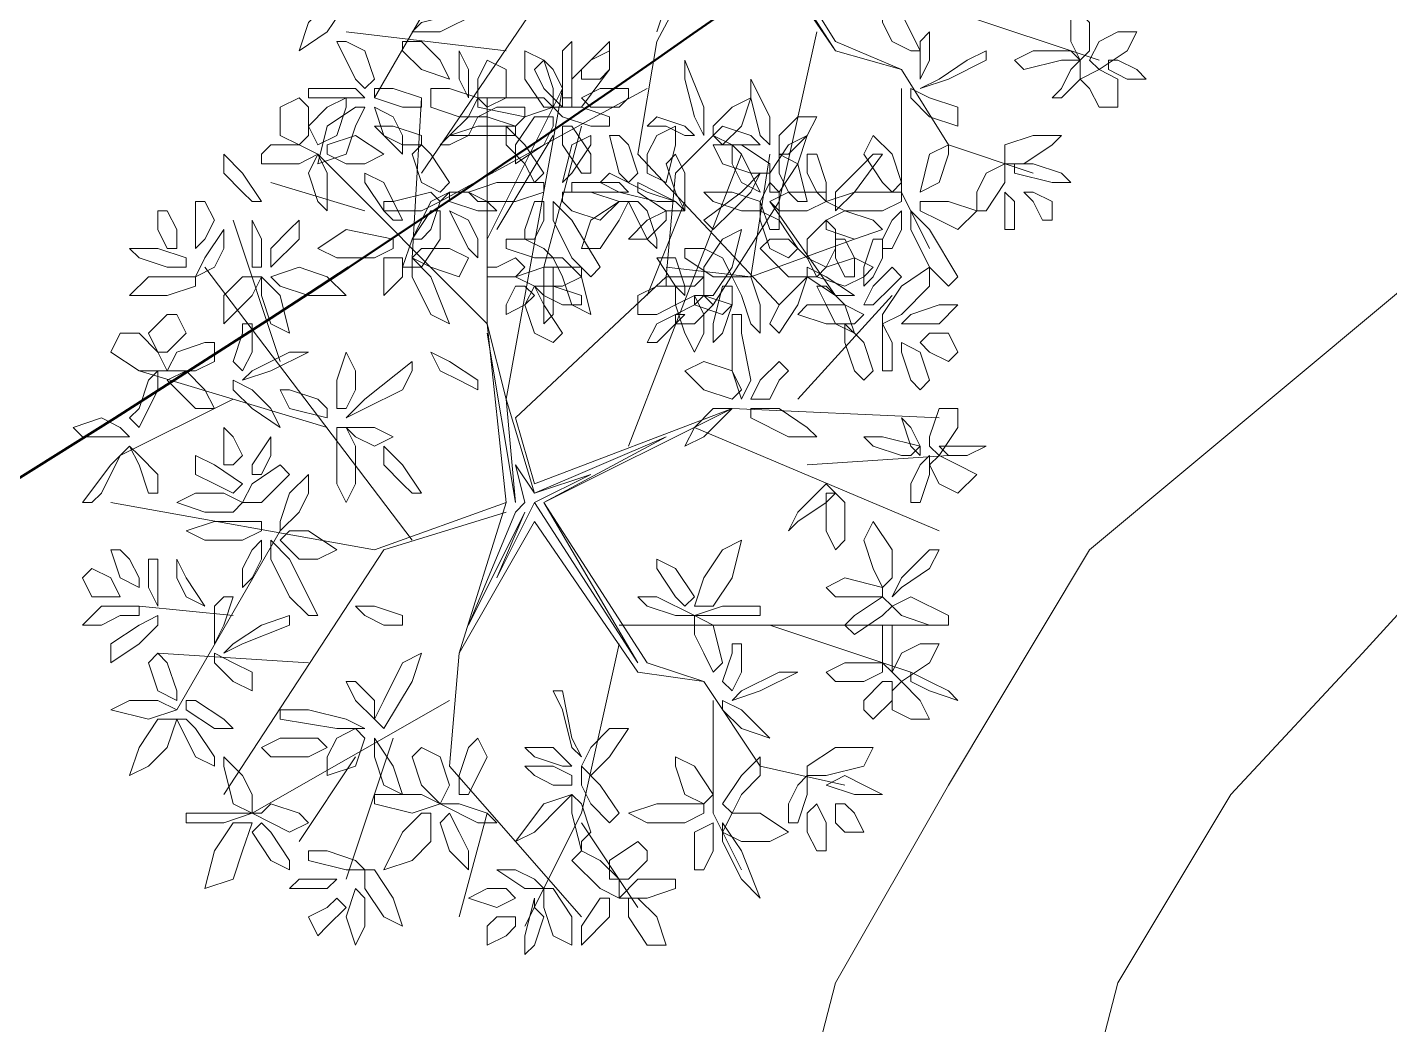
# Model space of a CAD drawing. Header units: millimetres. Extents: x 2364 to 2508, y 1551 to 1771.
# Drawn here: x 2464.012 to 2468.1, y 1624.783 to 1627.775 of the extents above; entities that cross this region are included whole.
import ezdxf

# ---------------------------------------------------------------- set-up
doc = ezdxf.new("R2010")
doc.units = ezdxf.units.MM
doc.layers.add('PDF_0', color=7, linetype='Continuous')
doc.layers.add('PDF_CVL_CUADCON_TIT', color=7, linetype='Continuous')

msp = doc.modelspace()

# ---------------------------------------------------------------- linework, layer by layer
at = {"layer": 'PDF_0', "lineweight": 9}
for points in [[(2466.6345, 1629.2859), (2466.5216, 1629.173), (2466.5216, 1628.8623), (2466.0415, 1628.467), (2466.098, 1628.2411), (2466.7192, 1628.4952), (2466.1544, 1628.1846), (2466.4368, 1627.7327), (2466.6345, 1627.648)], [(2465.9003, 1627.761), (2466.0415, 1628.1846), (2465.9568, 1628.7211), (2465.4485, 1629.2294)], [(2466.1262, 1628.1846), (2466.4368, 1627.7045), (2466.1262, 1628.1846)], [(2467.0299, 1627.3374), (2466.7757, 1627.4221), (2466.6345, 1627.648), (2466.4368, 1627.7045), (2466.1262, 1628.1563), (2465.9003, 1627.7327), (2465.8438, 1627.3939), (2466.2674, 1626.942)], [(2465.3637, 1628.0999), (2465.0531, 1627.5633)], [(2465.6744, 1628.0434), (2465.1943, 1627.3374)], [(2466.804, 1627.8175), (2467.2276, 1627.6763)], [(2465.4485, 1627.7045), (2464.9684, 1627.761)], [(2466.3804, 1627.761), (2466.2674, 1627.2527), (2466.0697, 1626.942)], [(2465.1661, 1627.0832), (2465.1943, 1627.5633)], [(2465.872, 1627.5915), (2465.2508, 1627.2527)], [(2465.392, 1627.1397), (2465.6179, 1627.5915), (2465.4485, 1626.6596), (2465.392, 1626.8856), (2465.392, 1627.5633)], [(2466.6345, 1627.5915), (2466.6345, 1627.2809), (2466.7192, 1627.1115)], [(2465.6744, 1627.4786), (2465.5614, 1627.055)], [(2465.392, 1626.8573), (2465.4767, 1626.349), (2465.4485, 1626.6596), (2465.5332, 1626.3772), (2465.9285, 1626.5467), (2465.5614, 1626.349), (2466.1262, 1626.6314), (2465.5332, 1626.4055), (2465.4767, 1626.6032), (2465.9285, 1627.0268), (2465.9568, 1627.3374), (2466.0697, 1627.4503)], [(2465.5897, 1627.4503), (2465.4202, 1627.168)], [(2465.4485, 1626.349), (2465.392, 1626.8856), (2464.8837, 1627.3939)], [(2465.8156, 1626.5184), (2466.1544, 1627.3939)], [(2465.9285, 1627.055), (2466.1827, 1627.0268), (2466.2392, 1627.3939)], [(2465.0249, 1627.2244), (2464.7425, 1627.3091)], [(2465.985, 1627.2527), (2465.872, 1626.9703)], [(2466.2392, 1627.2527), (2466.4368, 1626.9703)], [(2464.7707, 1626.7726), (2464.6295, 1627.1962)], [(2466.1827, 1627.0268), (2466.4933, 1627.1397)], [(2465.1661, 1626.236), (2464.5448, 1627.055)], [(2466.3239, 1626.6596), (2466.6063, 1626.9703)], [(2464.9119, 1626.5749), (2464.3471, 1626.7444)], [(2464.6295, 1626.6596), (2464.2906, 1626.4902)], [(2466.1262, 1626.6314), (2466.7475, 1626.6032)], [(2466.0132, 1626.5749), (2466.7475, 1626.2643)], [(2465.5332, 1626.349), (2465.4202, 1626.1231), (2465.5049, 1626.3208), (2465.3355, 1625.9819), (2465.4767, 1626.3208), (2465.5049, 1626.349), (2465.4767, 1626.462), (2465.5332, 1626.3772), (2465.7026, 1626.4337), (2465.5332, 1626.349), (2465.8438, 1625.8689), (2465.5614, 1626.349), (2465.872, 1625.8689), (2466.0415, 1625.8124)], [(2466.3521, 1626.462), (2466.7757, 1626.4902)], [(2466.4651, 1625.5018), (2466.2109, 1625.5583), (2466.0415, 1625.8124), (2465.8438, 1625.8407), (2465.5332, 1626.2925), (2465.3073, 1625.8972), (2465.4485, 1626.349), (2465.0531, 1626.2078), (2464.2624, 1626.349)], [(2465.4485, 1626.3208), (2465.0813, 1626.2078), (2464.6013, 1625.4736)], [(2464.7707, 1626.2643), (2464.4601, 1625.7277)], [(2464.6295, 1626.0101), (2464.3471, 1626.0384)], [(2465.7873, 1625.9819), (2466.7475, 1625.9819)], [(2466.2392, 1625.9819), (2466.6628, 1625.8407)], [(2465.7873, 1625.9254), (2465.6744, 1625.4171), (2465.5049, 1625.0782)], [(2464.8554, 1625.8689), (2464.4036, 1625.8972)], [(2465.3073, 1625.8972), (2465.279, 1625.5583), (2465.6744, 1625.1065)], [(2465.279, 1625.756), (2464.686, 1625.4171)], [(2466.0697, 1625.756), (2466.0697, 1625.4171), (2466.1544, 1625.2477)], [(2465.1096, 1625.643), (2464.9684, 1625.2194)], [(2464.9966, 1625.5865), (2464.8272, 1625.3324)], [(2465.392, 1625.4171), (2465.3073, 1625.1065)], [(2465.6744, 1625.3889), (2465.8438, 1625.1347)]]:
    msp.add_lwpolyline(points, dxfattribs=at)
for points in [[(2464.9684, 1627.8739), (2464.9684, 1627.8457), (2464.9119, 1627.761), (2464.8272, 1627.7045), (2464.8554, 1627.7892), (2464.9119, 1627.8457)], [(2465.3073, 1627.8175), (2465.1943, 1627.7892), (2465.1661, 1627.761), (2465.2508, 1627.761), (2465.3637, 1627.8175), (2465.3637, 1627.8457)], [(2466.6063, 1627.7327), (2466.578, 1627.7892), (2466.578, 1627.8457), (2466.6345, 1627.8175), (2466.691, 1627.7045), (2466.6628, 1627.7045)], [(2467.1993, 1627.7892), (2467.1993, 1627.7045), (2467.1711, 1627.6763), (2467.1428, 1627.7327), (2467.1428, 1627.8175), (2467.1711, 1627.8175)], [(2465.0249, 1627.7045), (2465.0531, 1627.6198), (2465.0249, 1627.5915), (2464.9966, 1627.6198), (2464.9401, 1627.7327), (2464.9684, 1627.7327)], [(2465.1378, 1627.7327), (2465.1378, 1627.7045), (2465.1943, 1627.648), (2465.279, 1627.6198), (2465.2508, 1627.6763), (2465.1943, 1627.7327)], [(2465.6179, 1627.6198), (2465.6179, 1627.7045), (2465.6461, 1627.7327), (2465.6461, 1627.6763), (2465.6461, 1627.5633), (2465.6179, 1627.5633)], [(2465.6461, 1627.6198), (2465.7308, 1627.7045), (2465.7591, 1627.7327), (2465.7591, 1627.648), (2465.6744, 1627.5351), (2465.6461, 1627.5351)], [(2466.691, 1627.7327), (2466.7192, 1627.761), (2466.7192, 1627.6763), (2466.691, 1627.6198), (2466.691, 1627.6763)], [(2467.2276, 1627.7327), (2467.284, 1627.761), (2467.3405, 1627.761), (2467.3123, 1627.7045), (2467.2276, 1627.648), (2467.1993, 1627.6763)], [(2465.3355, 1627.5633), (2465.3355, 1627.5915), (2465.3355, 1627.648), (2465.3073, 1627.7045), (2465.3073, 1627.6763), (2465.3073, 1627.6198)], [(2465.5897, 1627.5351), (2465.5614, 1627.5351), (2465.5049, 1627.6198), (2465.5049, 1627.7045), (2465.5614, 1627.6763), (2465.5897, 1627.5915)], [(2465.6744, 1627.6198), (2465.6744, 1627.648), (2465.7026, 1627.6763), (2465.7591, 1627.7045), (2465.7591, 1627.648), (2465.7308, 1627.6198)], [(2466.8322, 1627.6763), (2466.7475, 1627.6198), (2466.691, 1627.5915), (2466.7757, 1627.6198), (2466.8887, 1627.6763), (2466.8887, 1627.7045)], [(2467.1146, 1627.6763), (2467.0016, 1627.648), (2466.9734, 1627.6763), (2467.0299, 1627.7045), (2467.1428, 1627.7045), (2467.1711, 1627.6763)], [(2465.392, 1627.5351), (2465.3637, 1627.5633), (2465.3637, 1627.6198), (2465.392, 1627.6763), (2465.4485, 1627.648), (2465.4485, 1627.5633)], [(2465.5614, 1627.6763), (2465.5332, 1627.648), (2465.5614, 1627.5915), (2465.6179, 1627.5351), (2465.6179, 1627.5915), (2465.5897, 1627.648)], [(2465.985, 1627.6198), (2465.985, 1627.6763), (2466.0415, 1627.5351), (2466.0415, 1627.4503), (2466.0132, 1627.5068)], [(2467.1146, 1627.5915), (2467.1428, 1627.648), (2467.1711, 1627.6763), (2467.1711, 1627.6198), (2467.1146, 1627.5633), (2467.0864, 1627.5633)], [(2467.1711, 1627.6198), (2467.2276, 1627.648), (2467.284, 1627.6198), (2467.284, 1627.5351), (2467.2276, 1627.5351), (2467.1993, 1627.5915)], [(2467.2558, 1627.6763), (2467.2558, 1627.648), (2467.3123, 1627.6198), (2467.3687, 1627.6198), (2467.3405, 1627.648), (2467.284, 1627.6763)], [(2466.1827, 1627.5633), (2466.1827, 1627.6198), (2466.2392, 1627.5068), (2466.2392, 1627.4221), (2466.2109, 1627.4503)], [(2464.8554, 1627.5351), (2464.8554, 1627.4503), (2464.8272, 1627.4221), (2464.7707, 1627.4503), (2464.7707, 1627.5351), (2464.8272, 1627.5633)], [(2464.9119, 1627.5915), (2464.9966, 1627.5915), (2465.0249, 1627.5633), (2464.9684, 1627.5633), (2464.8554, 1627.5633), (2464.8554, 1627.5915)], [(2464.9684, 1627.5633), (2464.9684, 1627.5351), (2464.9401, 1627.4503), (2464.8837, 1627.4221), (2464.8554, 1627.4786), (2464.9119, 1627.5351)], [(2465.1096, 1627.5915), (2465.1943, 1627.5633), (2465.1943, 1627.5351), (2465.1378, 1627.5351), (2465.0531, 1627.5633), (2465.0531, 1627.5915)], [(2465.3073, 1627.5068), (2465.2225, 1627.5351), (2465.2225, 1627.5915), (2465.279, 1627.5915), (2465.3637, 1627.5633), (2465.3355, 1627.5068)], [(2465.4202, 1627.5633), (2465.5614, 1627.5633), (2465.5897, 1627.5351), (2465.5049, 1627.5068), (2465.3637, 1627.5351), (2465.3637, 1627.5633)], [(2465.7873, 1627.5351), (2465.7026, 1627.5351), (2465.6744, 1627.5633), (2465.7308, 1627.5915), (2465.8156, 1627.5915), (2465.8156, 1627.5633)], [(2466.0697, 1627.4503), (2466.098, 1627.4221), (2466.1544, 1627.4786), (2466.1827, 1627.5633), (2466.1262, 1627.5351), (2466.0697, 1627.4786)], [(2466.6628, 1627.5915), (2466.6628, 1627.5633), (2466.7192, 1627.5068), (2466.804, 1627.4786), (2466.804, 1627.5351), (2466.7192, 1627.5633)], [(2465.0249, 1627.5351), (2464.9966, 1627.5351), (2464.9119, 1627.4786), (2464.8837, 1627.3656), (2464.9684, 1627.3939), (2464.9966, 1627.4786)], [(2465.1096, 1627.5068), (2465.0531, 1627.5351), (2465.0813, 1627.4503), (2465.1378, 1627.3939), (2465.1378, 1627.4503)], [(2465.4767, 1627.4786), (2465.392, 1627.5068), (2465.3637, 1627.5068), (2465.4202, 1627.5351), (2465.5049, 1627.5351), (2465.5049, 1627.5068)], [(2465.7026, 1627.4786), (2465.6179, 1627.5068), (2465.5897, 1627.5351), (2465.6744, 1627.5351), (2465.7591, 1627.5068), (2465.7591, 1627.4786)], [(2465.1378, 1627.4221), (2465.0813, 1627.4503), (2465.0531, 1627.4786), (2465.1096, 1627.4786), (2465.1943, 1627.4503), (2465.1943, 1627.4221)], [(2465.279, 1627.4503), (2465.3355, 1627.5068), (2465.3637, 1627.5068), (2465.3355, 1627.4503), (2465.279, 1627.4221), (2465.2508, 1627.4221)], [(2465.4202, 1627.4503), (2465.3355, 1627.4503), (2465.279, 1627.4503), (2465.3637, 1627.4786), (2465.4767, 1627.4786), (2465.4767, 1627.4503)], [(2465.5049, 1627.3656), (2465.4485, 1627.4221), (2465.4485, 1627.4786), (2465.5049, 1627.4221), (2465.5614, 1627.3374), (2465.5332, 1627.3091)], [(2465.5897, 1627.5068), (2465.5897, 1627.4786), (2465.5614, 1627.4221), (2465.4767, 1627.3656), (2465.4767, 1627.4221), (2465.5332, 1627.5068)], [(2465.6179, 1627.4221), (2465.6744, 1627.3374), (2465.7026, 1627.3374), (2465.7026, 1627.3939), (2465.6461, 1627.4786), (2465.6179, 1627.4786)], [(2465.9285, 1627.4786), (2465.985, 1627.4503), (2466.0132, 1627.4503), (2465.985, 1627.4786), (2465.9003, 1627.5068), (2465.872, 1627.4786)], [(2465.872, 1627.3939), (2465.9003, 1627.4503), (2465.9568, 1627.4786), (2465.9568, 1627.4221), (2465.9285, 1627.3091), (2465.872, 1627.3374)], [(2466.1262, 1627.4221), (2466.1827, 1627.4221), (2466.2109, 1627.4221), (2466.1827, 1627.4503), (2466.098, 1627.4786), (2466.0697, 1627.4503)], [(2466.2674, 1627.3939), (2466.2956, 1627.3939), (2466.3521, 1627.4503), (2466.3804, 1627.5068), (2466.3239, 1627.5068), (2466.2674, 1627.4503)], [(2464.9119, 1627.3939), (2464.9119, 1627.4221), (2464.9966, 1627.4503), (2465.0813, 1627.3939), (2465.0249, 1627.3656), (2464.9684, 1627.3656)], [(2465.6461, 1627.3374), (2465.6179, 1627.3091), (2465.6461, 1627.4221), (2465.7026, 1627.4503), (2465.7026, 1627.4221)], [(2465.8156, 1627.4221), (2465.8438, 1627.3374), (2465.8156, 1627.3091), (2465.7873, 1627.3374), (2465.7591, 1627.4503), (2465.7873, 1627.4503)], [(2466.2392, 1627.2809), (2466.2674, 1627.2809), (2466.3239, 1627.3656), (2466.3521, 1627.4503), (2466.2956, 1627.4221), (2466.2392, 1627.3374)], [(2466.578, 1627.3091), (2466.5216, 1627.3939), (2466.5498, 1627.4503), (2466.6063, 1627.3939), (2466.6345, 1627.3091), (2466.6063, 1627.2809)], [(2466.9452, 1627.3656), (2466.9452, 1627.4221), (2467.0299, 1627.4503), (2467.1146, 1627.4503), (2467.0864, 1627.4221), (2467.0016, 1627.3656)], [(2464.7425, 1627.4221), (2464.8272, 1627.4221), (2464.8837, 1627.3939), (2464.8272, 1627.3656), (2464.7142, 1627.3656), (2464.7142, 1627.3939)], [(2465.2225, 1627.3939), (2465.279, 1627.3091), (2465.2508, 1627.2809), (2465.1943, 1627.3091), (2465.1661, 1627.3939), (2465.1943, 1627.4221)], [(2466.2392, 1627.3374), (2466.2392, 1627.3656), (2466.1544, 1627.4221), (2466.0697, 1627.4221), (2466.098, 1627.3656), (2466.1827, 1627.3374)], [(2466.1544, 1627.3091), (2466.2109, 1627.2809), (2466.1544, 1627.3939), (2466.1262, 1627.4221), (2466.1262, 1627.3656)], [(2466.7475, 1627.3091), (2466.691, 1627.2809), (2466.7192, 1627.3939), (2466.7757, 1627.4221), (2466.7757, 1627.3939)], [(2464.6577, 1627.2809), (2464.6013, 1627.3374), (2464.6013, 1627.3939), (2464.6577, 1627.3374), (2464.7142, 1627.2527), (2464.686, 1627.2527)], [(2464.8837, 1627.2527), (2464.9119, 1627.2244), (2464.9119, 1627.3374), (2464.8837, 1627.3939), (2464.8554, 1627.3374)], [(2465.985, 1627.2244), (2465.985, 1627.2527), (2465.985, 1627.3374), (2465.9568, 1627.3939), (2465.9285, 1627.3656), (2465.9568, 1627.2809)], [(2466.2956, 1627.2809), (2466.2674, 1627.3374), (2466.2674, 1627.3939), (2466.3239, 1627.3656), (2466.3521, 1627.2527), (2466.3239, 1627.2527)], [(2466.3521, 1627.3374), (2466.3804, 1627.2809), (2466.4086, 1627.2527), (2466.4086, 1627.3091), (2466.3804, 1627.3939), (2466.3521, 1627.3939)], [(2466.5216, 1627.3656), (2466.4368, 1627.2809), (2466.4368, 1627.2244), (2466.4933, 1627.2809), (2466.578, 1627.3939), (2466.5498, 1627.3939)], [(2466.8604, 1627.2809), (2466.8887, 1627.3374), (2466.9452, 1627.3656), (2466.9452, 1627.3091), (2466.8887, 1627.2244), (2466.8604, 1627.2244)], [(2467.0299, 1627.3656), (2467.1146, 1627.3374), (2467.1428, 1627.3091), (2467.0864, 1627.3091), (2466.9734, 1627.3374), (2466.9734, 1627.3656)], [(2465.0813, 1627.2244), (2465.0249, 1627.3091), (2465.0249, 1627.3374), (2465.0813, 1627.3091), (2465.1378, 1627.1962), (2465.1096, 1627.1962)], [(2465.7873, 1627.2809), (2465.9003, 1627.2527), (2465.9568, 1627.2527), (2465.872, 1627.2809), (2465.7591, 1627.3374), (2465.7308, 1627.3091)], [(2466.1262, 1627.2244), (2466.1827, 1627.2809), (2466.2109, 1627.3374), (2466.1544, 1627.2809), (2466.0415, 1627.1962), (2466.0697, 1627.168)], [(2465.1096, 1627.2527), (2465.2225, 1627.2809), (2465.2508, 1627.2527), (2465.1943, 1627.2244), (2465.0813, 1627.2244), (2465.0813, 1627.2527)], [(2465.2225, 1627.168), (2465.2508, 1627.2527), (2465.279, 1627.2809), (2465.2225, 1627.2527), (2465.1661, 1627.1397), (2465.1943, 1627.1397)], [(2465.3355, 1627.2809), (2465.392, 1627.2527), (2465.4202, 1627.2244), (2465.3637, 1627.2244), (2465.279, 1627.2527), (2465.279, 1627.2809)], [(2465.4767, 1627.2527), (2465.3637, 1627.2527), (2465.3355, 1627.2809), (2465.4202, 1627.3091), (2465.5614, 1627.3091), (2465.5614, 1627.2809)], [(2465.6179, 1627.2527), (2465.6179, 1627.2809), (2465.7026, 1627.2809), (2465.7873, 1627.2527), (2465.7308, 1627.1962), (2465.6461, 1627.2244)], [(2465.7026, 1627.3091), (2465.7873, 1627.3091), (2465.8156, 1627.2809), (2465.7591, 1627.2809), (2465.6461, 1627.2809), (2465.6461, 1627.3091)], [(2465.9003, 1627.2809), (2465.9568, 1627.2527), (2465.985, 1627.2244), (2465.9285, 1627.2244), (2465.8438, 1627.2809), (2465.8438, 1627.3091)], [(2466.1544, 1627.2244), (2466.0697, 1627.2527), (2466.0415, 1627.2809), (2466.1262, 1627.2809), (2466.2109, 1627.2527), (2466.2109, 1627.2244)], [(2466.2674, 1627.1962), (2466.2674, 1627.2809), (2466.2392, 1627.3091), (2466.2109, 1627.2527), (2466.2392, 1627.168), (2466.2674, 1627.168)], [(2466.3521, 1627.2244), (2466.2674, 1627.2244), (2466.2392, 1627.2527), (2466.2956, 1627.2809), (2466.4086, 1627.2809), (2466.4086, 1627.2527)], [(2466.578, 1627.2244), (2466.4651, 1627.2244), (2466.4086, 1627.2527), (2466.4933, 1627.2809), (2466.6345, 1627.2809), (2466.6345, 1627.2527)], [(2466.9452, 1627.1962), (2466.9452, 1627.2527), (2466.9452, 1627.2809), (2466.9734, 1627.2527), (2466.9734, 1627.168), (2466.9452, 1627.168)], [(2467.0016, 1627.2809), (2467.0299, 1627.2809), (2467.0864, 1627.2527), (2467.0864, 1627.1962), (2467.0581, 1627.1962), (2467.0299, 1627.2527)], [(2464.573, 1627.1962), (2464.5448, 1627.1397), (2464.5165, 1627.1115), (2464.5165, 1627.168), (2464.5165, 1627.2527), (2464.5448, 1627.2527)], [(2465.5049, 1627.1397), (2465.5332, 1627.1397), (2465.5614, 1627.1962), (2465.5614, 1627.2527), (2465.5332, 1627.2527), (2465.5049, 1627.168)], [(2465.6461, 1627.0832), (2465.5897, 1627.1962), (2465.5897, 1627.2527), (2465.6461, 1627.1962), (2465.7308, 1627.055), (2465.7026, 1627.0268)], [(2465.8156, 1627.2527), (2465.7873, 1627.2527), (2465.7026, 1627.1962), (2465.6744, 1627.1115), (2465.7308, 1627.1115), (2465.7873, 1627.1962)], [(2465.872, 1627.2244), (2465.9003, 1627.1397), (2465.9003, 1627.1115), (2465.872, 1627.1397), (2465.8156, 1627.2527), (2465.8438, 1627.2527)], [(2466.691, 1627.2244), (2466.691, 1627.2527), (2466.7757, 1627.2527), (2466.8604, 1627.2244), (2466.804, 1627.168), (2466.7475, 1627.1962)], [(2464.4601, 1627.1115), (2464.4318, 1627.1115), (2464.4036, 1627.168), (2464.4036, 1627.2244), (2464.4318, 1627.2244), (2464.4601, 1627.168)], [(2464.686, 1627.0832), (2464.686, 1627.168), (2464.686, 1627.1962), (2464.7142, 1627.1397), (2464.7142, 1627.055), (2464.686, 1627.055)], [(2464.7425, 1627.1115), (2464.7425, 1627.055), (2464.8272, 1627.1397), (2464.8272, 1627.1962), (2464.7989, 1627.168)], [(2465.2508, 1627.2244), (2465.2225, 1627.2244), (2465.1661, 1627.1397), (2465.1378, 1627.055), (2465.1943, 1627.055), (2465.2508, 1627.1397)], [(2465.3355, 1627.1962), (2465.279, 1627.2244), (2465.3355, 1627.1115), (2465.3637, 1627.0832), (2465.3637, 1627.1397)], [(2465.872, 1627.1397), (2465.8156, 1627.1397), (2465.872, 1627.1962), (2465.9285, 1627.2244), (2465.9285, 1627.1962)], [(2466.2392, 1627.1115), (2466.2109, 1627.1962), (2466.2109, 1627.2244), (2466.2674, 1627.1962), (2466.3239, 1627.1115), (2466.2956, 1627.0832)], [(2466.4368, 1627.1115), (2466.4086, 1627.055), (2466.3521, 1627.0832), (2466.3521, 1627.1397), (2466.4086, 1627.1962), (2466.4368, 1627.168)], [(2466.4086, 1627.1962), (2466.4086, 1627.168), (2466.4933, 1627.1397), (2466.578, 1627.168), (2466.5498, 1627.1962), (2466.4651, 1627.2244)], [(2466.578, 1627.1115), (2466.6063, 1627.1115), (2466.6345, 1627.168), (2466.6345, 1627.2244), (2466.6063, 1627.1962), (2466.578, 1627.1397)], [(2466.7192, 1627.055), (2466.6628, 1627.168), (2466.6628, 1627.2244), (2466.7192, 1627.168), (2466.804, 1627.0268), (2466.7757, 1626.9985)], [(2464.6013, 1627.1115), (2464.6013, 1627.168), (2464.5448, 1627.0832), (2464.5165, 1627.0268), (2464.573, 1627.055)], [(2465.0531, 1627.0832), (2464.9401, 1627.0832), (2464.8837, 1627.1115), (2464.9684, 1627.168), (2465.1096, 1627.1397), (2465.1096, 1627.1115)], [(2466.0415, 1626.9703), (2466.0697, 1626.9703), (2466.1262, 1627.055), (2466.1544, 1627.168), (2466.098, 1627.1397), (2466.0415, 1627.055)], [(2464.4318, 1627.055), (2464.3471, 1627.0832), (2464.3189, 1627.1115), (2464.4036, 1627.1115), (2464.4883, 1627.0832), (2464.4883, 1627.055)], [(2465.1661, 1627.0832), (2465.1943, 1627.1115), (2465.279, 1627.1115), (2465.3355, 1627.0832), (2465.3073, 1627.0268), (2465.2225, 1627.055)], [(2465.5049, 1627.1397), (2465.5614, 1627.1115), (2465.5897, 1627.0832), (2465.5332, 1627.0832), (2465.4485, 1627.1115), (2465.4485, 1627.1397)], [(2466.0415, 1627.1115), (2466.098, 1627.0832), (2466.1262, 1627.0268), (2466.0697, 1627.0268), (2465.985, 1627.0832), (2465.985, 1627.1115)], [(2466.2956, 1627.1397), (2466.3521, 1627.0832), (2466.3804, 1627.0268), (2466.2956, 1627.0268), (2466.2109, 1627.1115), (2466.2392, 1627.1397)], [(2466.4933, 1627.0268), (2466.4651, 1627.0268), (2466.4368, 1627.0832), (2466.4368, 1627.1397), (2466.4651, 1627.1397), (2466.4933, 1627.0832)], [(2466.578, 1627.0832), (2466.5498, 1627.0268), (2466.5216, 1626.9985), (2466.5216, 1627.055), (2466.5498, 1627.1397), (2466.578, 1627.1397)], [(2465.0813, 1626.9703), (2465.1378, 1627.0268), (2465.1378, 1627.0832), (2465.0813, 1627.0832), (2465.0813, 1627.0268)], [(2465.2225, 1626.9138), (2465.279, 1626.8856), (2465.2225, 1627.0268), (2465.1661, 1627.0832), (2465.1661, 1627.0268)], [(2465.4202, 1627.055), (2465.4767, 1627.0832), (2465.5049, 1627.055), (2465.4767, 1627.0268), (2465.392, 1627.0268), (2465.392, 1627.055)], [(2465.5897, 1627.0832), (2465.6179, 1627.0832), (2465.6744, 1627.0268), (2465.7026, 1626.9138), (2465.6461, 1626.942), (2465.6179, 1627.0268)], [(2465.9568, 1627.0832), (2465.985, 1626.9985), (2465.985, 1626.9703), (2465.9568, 1626.9985), (2465.9003, 1627.0832), (2465.9285, 1627.0832)], [(2466.5498, 1627.055), (2466.5216, 1627.0268), (2466.4651, 1626.9985), (2466.3804, 1627.0268), (2466.4086, 1627.055), (2466.4933, 1627.0832)], [(2464.7425, 1627.0268), (2464.7707, 1626.9985), (2464.8554, 1626.9703), (2464.9684, 1626.9703), (2464.9119, 1627.0268), (2464.8272, 1627.055)], [(2465.6179, 1626.9985), (2465.5332, 1626.9985), (2465.4767, 1627.0268), (2465.5614, 1627.055), (2465.6744, 1627.055), (2465.6744, 1627.0268)], [(2465.5897, 1626.9985), (2465.5897, 1626.9138), (2465.5614, 1626.8856), (2465.5614, 1626.942), (2465.5614, 1627.055), (2465.5897, 1627.055)], [(2466.4368, 1626.9703), (2466.4933, 1626.9703), (2466.4086, 1627.0268), (2466.3521, 1627.055), (2466.3521, 1627.0268)], [(2466.6063, 1626.9985), (2466.5498, 1626.942), (2466.5216, 1626.942), (2466.5498, 1626.9985), (2466.6063, 1627.055), (2466.6345, 1627.0268)], [(2466.578, 1626.8856), (2466.578, 1626.9138), (2466.6345, 1626.9985), (2466.7192, 1627.055), (2466.7192, 1626.9985), (2466.6345, 1626.9138)], [(2464.5165, 1627.0268), (2464.5165, 1626.9985), (2464.4318, 1626.9703), (2464.3189, 1626.9703), (2464.3753, 1627.0268), (2464.4601, 1627.0268)], [(2464.6013, 1626.9703), (2464.6577, 1627.0268), (2464.7142, 1627.0268), (2464.686, 1626.9703), (2464.6013, 1626.8856), (2464.6013, 1626.9138)], [(2464.7425, 1626.8856), (2464.7989, 1626.8573), (2464.7707, 1626.9703), (2464.7142, 1627.0268), (2464.7142, 1626.9703)], [(2465.5049, 1626.9985), (2465.5332, 1626.9703), (2465.5049, 1626.942), (2465.4485, 1626.9138), (2465.4485, 1626.942), (2465.4767, 1626.9985)], [(2465.5332, 1626.8573), (2465.5049, 1626.942), (2465.5332, 1626.9985), (2465.5614, 1626.942), (2465.6179, 1626.8573), (2465.5897, 1626.8291)], [(2465.6179, 1626.942), (2465.5614, 1626.9703), (2465.5332, 1626.9985), (2465.5897, 1626.9985), (2465.6744, 1626.9703), (2465.6744, 1626.942)], [(2465.9568, 1626.9985), (2465.9568, 1626.942), (2465.9003, 1626.9138), (2465.8438, 1626.9138), (2465.8438, 1626.9703), (2465.9003, 1626.9985)], [(2465.9568, 1627.0268), (2466.0132, 1627.0268), (2466.0415, 1627.0268), (2466.0132, 1626.9985), (2465.9285, 1626.9985), (2465.9285, 1627.0268)], [(2466.1262, 1626.942), (2466.098, 1626.8573), (2466.0697, 1626.8291), (2466.0697, 1626.8856), (2466.098, 1626.9985), (2466.1262, 1626.9985)], [(2466.1262, 1627.0268), (2466.1827, 1627.0268), (2466.2109, 1626.942), (2466.2109, 1626.8573), (2466.1827, 1626.8856), (2466.1544, 1626.9703)], [(2466.2674, 1626.942), (2466.3239, 1626.9985), (2466.3521, 1627.0268), (2466.3239, 1626.942), (2466.2674, 1626.8573), (2466.2392, 1626.8856)], [(2466.3804, 1626.9985), (2466.4086, 1626.9985), (2466.4651, 1626.942), (2466.4933, 1626.8573), (2466.4368, 1626.8856), (2466.4086, 1626.942)], [(2466.0415, 1626.9138), (2466.0415, 1626.8573), (2466.0132, 1626.8008), (2465.985, 1626.8573), (2465.9568, 1626.942), (2466.0132, 1626.9703)], [(2466.0415, 1626.9703), (2466.0697, 1626.942), (2466.0132, 1626.8856), (2465.9568, 1626.8856), (2465.9568, 1626.9138), (2466.0132, 1626.942)], [(2466.098, 1626.9138), (2466.1262, 1626.942), (2466.0415, 1626.9703), (2466.0132, 1626.9703), (2466.0132, 1626.942)], [(2464.4883, 1626.8573), (2464.4318, 1626.8008), (2464.4036, 1626.8008), (2464.3753, 1626.8573), (2464.4318, 1626.9138), (2464.4601, 1626.9138)], [(2465.985, 1626.9138), (2465.9568, 1626.9138), (2465.9003, 1626.8856), (2465.872, 1626.8291), (2465.9003, 1626.8291), (2465.9568, 1626.8856)], [(2466.1544, 1626.8573), (2466.1827, 1626.7161), (2466.1544, 1626.6596), (2466.1262, 1626.7444), (2466.1262, 1626.9138), (2466.1544, 1626.9138)], [(2466.5216, 1626.9138), (2466.4933, 1626.8856), (2466.4086, 1626.8856), (2466.3239, 1626.9138), (2466.3521, 1626.942), (2466.4651, 1626.942)], [(2466.6628, 1626.9138), (2466.6345, 1626.8856), (2466.7475, 1626.8856), (2466.804, 1626.942), (2466.7475, 1626.942)], [(2464.6577, 1626.8573), (2464.6295, 1626.7726), (2464.6577, 1626.7444), (2464.686, 1626.8008), (2464.686, 1626.8856), (2464.6577, 1626.8856)], [(2466.4933, 1626.7444), (2466.4651, 1626.8291), (2466.4651, 1626.8856), (2466.5216, 1626.8291), (2466.5498, 1626.7444), (2466.5216, 1626.7161)], [(2466.578, 1626.7726), (2466.578, 1626.8573), (2466.578, 1626.8856), (2466.6063, 1626.8291), (2466.6063, 1626.7444), (2466.578, 1626.7444)], [(2464.3471, 1626.8573), (2464.4036, 1626.8008), (2464.4318, 1626.7444), (2464.3471, 1626.7444), (2464.2624, 1626.8008), (2464.2906, 1626.8573)], [(2464.573, 1626.8291), (2464.573, 1626.7726), (2464.5165, 1626.7444), (2464.4318, 1626.7444), (2464.4601, 1626.8008), (2464.5448, 1626.8291)], [(2466.6628, 1626.7161), (2466.6345, 1626.8008), (2466.6345, 1626.8291), (2466.691, 1626.8008), (2466.7192, 1626.7161), (2466.691, 1626.6879)], [(2466.691, 1626.8291), (2466.7192, 1626.8573), (2466.7757, 1626.8573), (2466.804, 1626.8008), (2466.7757, 1626.7726), (2466.7192, 1626.8008)], [(2464.7989, 1626.8008), (2464.8554, 1626.8008), (2464.7425, 1626.7444), (2464.6577, 1626.7161), (2464.686, 1626.7444)], [(2464.9684, 1626.6314), (2464.9401, 1626.6314), (2464.9401, 1626.7161), (2464.9684, 1626.8008), (2464.9966, 1626.7444), (2464.9966, 1626.6879)], [(2465.3073, 1626.7161), (2465.2508, 1626.7444), (2465.2225, 1626.8008), (2465.279, 1626.7726), (2465.3637, 1626.7161), (2465.3637, 1626.6879)], [(2464.3471, 1626.6314), (2464.3753, 1626.7161), (2464.4036, 1626.7444), (2464.4036, 1626.6879), (2464.3471, 1626.5749), (2464.3189, 1626.6032)], [(2464.4318, 1626.7161), (2464.4883, 1626.7444), (2464.5448, 1626.6879), (2464.573, 1626.6314), (2464.5165, 1626.6314), (2464.4601, 1626.6879)], [(2465.1378, 1626.6879), (2465.0249, 1626.6314), (2464.9684, 1626.6032), (2465.0249, 1626.6596), (2465.1661, 1626.7726), (2465.1661, 1626.7444)], [(2466.1544, 1626.6879), (2466.1262, 1626.6596), (2466.0415, 1626.6879), (2465.985, 1626.7444), (2466.0415, 1626.7726), (2466.1262, 1626.7444)], [(2466.2956, 1626.7444), (2466.2674, 1626.7726), (2466.2109, 1626.7161), (2466.1827, 1626.6596), (2466.2392, 1626.6596), (2466.2674, 1626.7161)], [(2464.6295, 1626.7161), (2464.6295, 1626.6879), (2464.686, 1626.6314), (2464.7707, 1626.5749), (2464.7425, 1626.6314), (2464.686, 1626.6879)], [(2464.8837, 1626.6596), (2464.7989, 1626.6879), (2464.7707, 1626.6879), (2464.7989, 1626.6314), (2464.9119, 1626.6032), (2464.9119, 1626.6314)], [(2466.0697, 1626.6314), (2466.1262, 1626.6314), (2466.0415, 1626.5467), (2465.985, 1626.5184), (2466.0132, 1626.5749)], [(2466.2674, 1626.6314), (2466.3521, 1626.5749), (2466.3804, 1626.5467), (2466.2956, 1626.5467), (2466.1827, 1626.6032), (2466.1827, 1626.6314)], [(2466.7192, 1626.5467), (2466.7475, 1626.6314), (2466.804, 1626.6314), (2466.804, 1626.5749), (2466.7475, 1626.4902), (2466.7192, 1626.5184)], [(2464.3189, 1626.5467), (2464.2906, 1626.5749), (2464.2341, 1626.6032), (2464.1494, 1626.5749), (2464.1777, 1626.5467), (2464.2624, 1626.5467)], [(2466.6628, 1626.5749), (2466.6345, 1626.6032), (2466.6628, 1626.5184), (2466.691, 1626.4902), (2466.691, 1626.5184)], [(2464.6295, 1626.462), (2464.6013, 1626.462), (2464.6013, 1626.5184), (2464.6013, 1626.5749), (2464.6295, 1626.5467), (2464.6577, 1626.4902)], [(2464.7425, 1626.4902), (2464.7425, 1626.5467), (2464.686, 1626.462), (2464.686, 1626.4337), (2464.7142, 1626.4337)], [(2464.9966, 1626.5184), (2464.9966, 1626.4055), (2464.9684, 1626.349), (2464.9401, 1626.4055), (2464.9401, 1626.5749), (2464.9684, 1626.5749)], [(2465.1096, 1626.5467), (2465.0531, 1626.5749), (2464.9684, 1626.5749), (2464.9966, 1626.5467), (2465.0531, 1626.5184)], [(2466.6345, 1626.4902), (2466.5498, 1626.5184), (2466.5216, 1626.5467), (2466.578, 1626.5467), (2466.691, 1626.5184), (2466.6628, 1626.4902)], [(2464.2341, 1626.3772), (2464.2906, 1626.4902), (2464.3189, 1626.5184), (2464.2624, 1626.462), (2464.1777, 1626.349), (2464.2059, 1626.349)], [(2464.4036, 1626.4337), (2464.3471, 1626.4902), (2464.3189, 1626.5184), (2464.3471, 1626.462), (2464.3753, 1626.3772), (2464.4036, 1626.3772)], [(2465.1378, 1626.4055), (2465.0813, 1626.462), (2465.0813, 1626.5184), (2465.1378, 1626.462), (2465.1943, 1626.3772), (2465.1661, 1626.3772)], [(2466.7475, 1626.5184), (2466.7757, 1626.4902), (2466.8322, 1626.4902), (2466.8887, 1626.5184), (2466.8604, 1626.5184), (2466.804, 1626.5184)], [(2464.573, 1626.4055), (2464.5165, 1626.4337), (2464.5165, 1626.4902), (2464.573, 1626.462), (2464.6577, 1626.4055), (2464.6295, 1626.3772)], [(2464.7707, 1626.4055), (2464.7142, 1626.349), (2464.6577, 1626.349), (2464.686, 1626.4055), (2464.7707, 1626.462), (2464.7989, 1626.4337)], [(2466.6628, 1626.4055), (2466.691, 1626.462), (2466.7192, 1626.4902), (2466.7192, 1626.4337), (2466.691, 1626.349), (2466.6628, 1626.349)], [(2466.7192, 1626.462), (2466.7475, 1626.4902), (2466.804, 1626.462), (2466.8604, 1626.4337), (2466.804, 1626.3772), (2466.7475, 1626.4055)], [(2464.8272, 1626.3208), (2464.8554, 1626.3772), (2464.8554, 1626.4337), (2464.7989, 1626.3772), (2464.7707, 1626.2925), (2464.7707, 1626.2643)], [(2464.6577, 1626.349), (2464.6295, 1626.3208), (2464.5448, 1626.3208), (2464.4601, 1626.349), (2464.5165, 1626.3772), (2464.6013, 1626.3772)], [(2466.4086, 1626.349), (2466.3239, 1626.2925), (2466.2956, 1626.2643), (2466.3239, 1626.3208), (2466.4086, 1626.4055), (2466.4368, 1626.3772)], [(2466.4651, 1626.349), (2466.4651, 1626.236), (2466.4368, 1626.2078), (2466.4086, 1626.2643), (2466.4086, 1626.3772), (2466.4368, 1626.3772)], [(2464.6577, 1626.236), (2464.5448, 1626.236), (2464.4883, 1626.2643), (2464.573, 1626.2925), (2464.7142, 1626.2925), (2464.7142, 1626.2643)], [(2464.7707, 1626.236), (2464.7989, 1626.2643), (2464.8554, 1626.2643), (2464.9401, 1626.2078), (2464.8837, 1626.1796), (2464.8272, 1626.1796)], [(2466.578, 1626.0948), (2466.6063, 1626.1231), (2466.6063, 1626.2078), (2466.5498, 1626.2925), (2466.5216, 1626.236), (2466.5498, 1626.1513)], [(2464.6577, 1626.0948), (2464.686, 1626.1231), (2464.7142, 1626.1796), (2464.7142, 1626.236), (2464.686, 1626.2078), (2464.6577, 1626.1513)], [(2464.7989, 1626.0666), (2464.7425, 1626.1796), (2464.7425, 1626.236), (2464.7989, 1626.1796), (2464.8837, 1626.0101), (2464.8554, 1626.0101)], [(2466.0132, 1626.0384), (2466.0697, 1626.0384), (2466.1262, 1626.1231), (2466.1544, 1626.236), (2466.098, 1626.2078), (2466.0415, 1626.1231)], [(2464.3189, 1626.1796), (2464.3471, 1626.1231), (2464.3471, 1626.0948), (2464.2906, 1626.1231), (2464.2624, 1626.2078), (2464.2906, 1626.2078)], [(2464.4036, 1626.1513), (2464.4036, 1626.0666), (2464.4036, 1626.0384), (2464.3753, 1626.0948), (2464.3753, 1626.1796), (2464.4036, 1626.1796)], [(2464.4883, 1626.0666), (2464.5448, 1626.0384), (2464.4883, 1626.1231), (2464.4601, 1626.1796), (2464.4601, 1626.1231)], [(2465.9568, 1626.0666), (2465.9003, 1626.1513), (2465.9003, 1626.1796), (2465.9568, 1626.1513), (2466.0132, 1626.0666), (2465.985, 1626.0384)], [(2466.7192, 1626.1513), (2466.6345, 1626.0948), (2466.6063, 1626.0666), (2466.6345, 1626.1231), (2466.7192, 1626.2078), (2466.7475, 1626.2078)], [(2464.2906, 1626.0666), (2464.2624, 1626.0666), (2464.2059, 1626.0666), (2464.1777, 1626.1231), (2464.2059, 1626.1513), (2464.2624, 1626.1231)], [(2466.5216, 1626.0666), (2466.4368, 1626.0666), (2466.4086, 1626.0948), (2466.4651, 1626.1231), (2466.578, 1626.0948), (2466.578, 1626.0666)], [(2464.573, 1626.0384), (2464.573, 1625.9536), (2464.573, 1625.9254), (2464.6013, 1625.9819), (2464.6295, 1626.0666), (2464.6013, 1626.0666)], [(2465.9568, 1626.0101), (2465.872, 1626.0384), (2465.8438, 1626.0666), (2465.9003, 1626.0666), (2466.0132, 1626.0101), (2465.985, 1626.0101)], [(2466.578, 1626.0101), (2466.4933, 1625.9536), (2466.4651, 1625.9819), (2466.4933, 1626.0101), (2466.578, 1626.0666), (2466.6063, 1626.0384)], [(2466.7192, 1625.9819), (2466.6345, 1626.0101), (2466.6063, 1626.0384), (2466.6628, 1626.0666), (2466.7757, 1626.0101), (2466.7757, 1625.9819)], [(2464.2906, 1626.0101), (2464.2341, 1625.9819), (2464.1777, 1625.9819), (2464.2341, 1626.0384), (2464.3471, 1626.0384), (2464.3471, 1626.0101)], [(2464.4036, 1626.0101), (2464.4036, 1625.9819), (2464.3471, 1625.9254), (2464.2624, 1625.8689), (2464.2624, 1625.9254), (2464.3471, 1625.9819)], [(2464.7142, 1625.9819), (2464.6295, 1625.9254), (2464.6013, 1625.8972), (2464.6577, 1625.9254), (2464.7989, 1625.9819), (2464.7989, 1626.0101)], [(2465.0813, 1625.9819), (2465.0249, 1626.0101), (2464.9966, 1626.0384), (2465.0531, 1626.0384), (2465.1378, 1626.0101), (2465.1378, 1625.9819)], [(2466.1544, 1626.0101), (2466.0697, 1626.0101), (2466.0132, 1626.0101), (2466.098, 1626.0384), (2466.2109, 1626.0384), (2466.2109, 1626.0101)], [(2466.0415, 1625.8972), (2466.0132, 1625.9536), (2466.0132, 1626.0101), (2466.0697, 1625.9819), (2466.098, 1625.8689), (2466.0697, 1625.8407)], [(2466.6063, 1625.9254), (2466.6063, 1625.8689), (2466.6063, 1625.8407), (2466.578, 1625.8689), (2466.578, 1625.9819), (2466.6063, 1625.9819)], [(2466.1262, 1625.8972), (2466.098, 1625.8124), (2466.1262, 1625.7842), (2466.1544, 1625.8407), (2466.1544, 1625.9254), (2466.1262, 1625.9254)], [(2466.6345, 1625.8972), (2466.691, 1625.9254), (2466.7475, 1625.9254), (2466.7192, 1625.8689), (2466.6345, 1625.8124), (2466.6063, 1625.8407)], [(2464.4318, 1625.8689), (2464.4601, 1625.7842), (2464.4601, 1625.756), (2464.4036, 1625.7842), (2464.3753, 1625.8689), (2464.4036, 1625.8972)], [(2464.573, 1625.8972), (2464.573, 1625.8689), (2464.6295, 1625.8124), (2464.686, 1625.7842), (2464.686, 1625.8407), (2464.6295, 1625.8689)], [(2465.0813, 1625.756), (2465.1378, 1625.8689), (2465.1943, 1625.8972), (2465.1661, 1625.8124), (2465.0813, 1625.6712), (2465.0531, 1625.6995)], [(2466.5216, 1625.8124), (2466.4368, 1625.8124), (2466.4086, 1625.8407), (2466.4651, 1625.8689), (2466.578, 1625.8689), (2466.578, 1625.8407)], [(2464.9684, 1625.8124), (2464.9966, 1625.756), (2465.0531, 1625.6995), (2465.0531, 1625.756), (2464.9966, 1625.8124)], [(2466.2674, 1625.8407), (2466.3239, 1625.8407), (2466.2109, 1625.7842), (2466.1262, 1625.756), (2466.1544, 1625.7842)], [(2466.5216, 1625.756), (2466.578, 1625.8124), (2466.6063, 1625.8124), (2466.6063, 1625.756), (2466.5498, 1625.6995), (2466.5216, 1625.7277)], [(2466.6063, 1625.7842), (2466.6345, 1625.8124), (2466.691, 1625.756), (2466.7192, 1625.6995), (2466.6628, 1625.6995), (2466.6063, 1625.7277)], [(2466.6628, 1625.8407), (2466.6628, 1625.8124), (2466.7192, 1625.7842), (2466.804, 1625.756), (2466.7757, 1625.7842), (2466.7192, 1625.8124)], [(2465.6179, 1625.7277), (2465.6461, 1625.6148), (2465.6744, 1625.5865), (2465.6461, 1625.643), (2465.6179, 1625.7842), (2465.5897, 1625.7842)], [(2464.3189, 1625.756), (2464.2624, 1625.7277), (2464.3753, 1625.6995), (2464.4601, 1625.7277), (2464.4036, 1625.756)], [(2464.5165, 1625.756), (2464.6013, 1625.6995), (2464.6295, 1625.6712), (2464.573, 1625.6712), (2464.4883, 1625.7277), (2464.4883, 1625.756)], [(2464.8554, 1625.7277), (2464.9684, 1625.6995), (2465.0249, 1625.6712), (2464.9401, 1625.6712), (2464.7707, 1625.6995), (2464.7707, 1625.7277)], [(2466.098, 1625.756), (2466.098, 1625.7277), (2466.1544, 1625.6712), (2466.2392, 1625.643), (2466.2109, 1625.6712), (2466.1544, 1625.7277)], [(2464.4601, 1625.6995), (2464.4036, 1625.6995), (2464.3471, 1625.6148), (2464.3189, 1625.5301), (2464.3753, 1625.5583), (2464.4318, 1625.6148)], [(2464.5165, 1625.6712), (2464.573, 1625.5865), (2464.573, 1625.5583), (2464.5165, 1625.5865), (2464.4601, 1625.6995), (2464.4883, 1625.6995)], [(2464.8554, 1625.5865), (2464.7425, 1625.5865), (2464.7142, 1625.6148), (2464.7707, 1625.643), (2464.8837, 1625.643), (2464.9119, 1625.6148)], [(2464.9966, 1625.6712), (2465.0249, 1625.643), (2464.9966, 1625.5583), (2464.9119, 1625.5301), (2464.9119, 1625.5865), (2464.9401, 1625.643)], [(2465.0531, 1625.5865), (2465.0531, 1625.643), (2465.1096, 1625.5583), (2465.1378, 1625.4736), (2465.0813, 1625.5018)], [(2465.3073, 1625.5301), (2465.3355, 1625.6148), (2465.3637, 1625.643), (2465.392, 1625.5865), (2465.3355, 1625.4736), (2465.3073, 1625.4736)], [(2465.6744, 1625.5583), (2465.7026, 1625.5301), (2465.7591, 1625.5865), (2465.8156, 1625.6712), (2465.7591, 1625.6712), (2465.7026, 1625.6148)], [(2465.2508, 1625.5865), (2465.279, 1625.5018), (2465.2508, 1625.4453), (2465.1943, 1625.5018), (2465.1661, 1625.5865), (2465.1943, 1625.6148)], [(2465.5332, 1625.5865), (2465.5049, 1625.6148), (2465.5897, 1625.6148), (2465.6461, 1625.5583), (2465.6179, 1625.5583)], [(2466.3521, 1625.5301), (2466.3521, 1625.5583), (2466.4368, 1625.6148), (2466.5498, 1625.6148), (2466.5216, 1625.5583), (2466.4086, 1625.5301)], [(2464.6577, 1625.5301), (2464.686, 1625.4736), (2464.686, 1625.4171), (2464.6295, 1625.4453), (2464.6013, 1625.5583), (2464.6013, 1625.5865)], [(2465.6461, 1625.5018), (2465.6461, 1625.5301), (2465.5897, 1625.5583), (2465.5049, 1625.5583), (2465.5332, 1625.5301), (2465.5897, 1625.5018)], [(2465.7026, 1625.4453), (2465.6744, 1625.5018), (2465.6744, 1625.5583), (2465.7308, 1625.5018), (2465.7873, 1625.4171), (2465.7591, 1625.3889)], [(2465.985, 1625.4736), (2465.9568, 1625.5583), (2465.9568, 1625.5865), (2466.0132, 1625.5583), (2466.0697, 1625.4736), (2466.0415, 1625.4453)], [(2466.1544, 1625.4736), (2466.2109, 1625.5301), (2466.2109, 1625.5865), (2466.1544, 1625.5301), (2466.098, 1625.4453), (2466.1262, 1625.4171)], [(2466.2956, 1625.4453), (2466.3239, 1625.5018), (2466.3521, 1625.5301), (2466.3521, 1625.4736), (2466.3239, 1625.3889), (2466.2956, 1625.3889)], [(2466.4651, 1625.5301), (2466.4086, 1625.5018), (2466.4933, 1625.4736), (2466.578, 1625.4736), (2466.5216, 1625.5018)], [(2464.7425, 1625.4453), (2464.8272, 1625.4171), (2464.8554, 1625.3889), (2464.7989, 1625.3606), (2464.686, 1625.4171), (2464.7142, 1625.4171)], [(2465.1096, 1625.4736), (2465.1943, 1625.4736), (2465.2508, 1625.4453), (2465.1661, 1625.4171), (2465.0531, 1625.4453), (2465.0531, 1625.4736)], [(2465.3073, 1625.4453), (2465.392, 1625.4171), (2465.4202, 1625.3889), (2465.3637, 1625.3889), (2465.2508, 1625.4453), (2465.279, 1625.4453)], [(2465.5332, 1625.3606), (2465.4767, 1625.3324), (2465.5614, 1625.4453), (2465.6461, 1625.4736), (2465.6179, 1625.4453)], [(2465.7026, 1625.3606), (2465.6744, 1625.4453), (2465.6461, 1625.4736), (2465.6461, 1625.4171), (2465.6744, 1625.3041), (2465.6744, 1625.3324)], [(2465.985, 1625.3889), (2465.872, 1625.3889), (2465.8156, 1625.4171), (2465.9003, 1625.4453), (2466.0415, 1625.4453), (2466.0415, 1625.4171)], [(2466.3521, 1625.3606), (2466.3521, 1625.4171), (2466.3804, 1625.4453), (2466.4086, 1625.3889), (2466.4086, 1625.3041), (2466.3804, 1625.3041)], [(2466.4368, 1625.4453), (2466.4651, 1625.4453), (2466.4933, 1625.4171), (2466.5216, 1625.3606), (2466.4651, 1625.3606), (2466.4368, 1625.3889)], [(2464.5448, 1625.4171), (2464.6295, 1625.4171), (2464.686, 1625.4171), (2464.6013, 1625.3889), (2464.4883, 1625.3889), (2464.4883, 1625.4171)], [(2465.2225, 1625.4171), (2465.1943, 1625.4171), (2465.1378, 1625.3606), (2465.0813, 1625.2477), (2465.1661, 1625.2759), (2465.2225, 1625.3324)], [(2465.3073, 1625.3606), (2465.3355, 1625.3041), (2465.3355, 1625.2477), (2465.279, 1625.3041), (2465.2508, 1625.3889), (2465.279, 1625.4171)], [(2466.098, 1625.3606), (2466.1262, 1625.4171), (2466.2109, 1625.4171), (2466.2956, 1625.3606), (2466.2392, 1625.3324), (2466.1544, 1625.3324)], [(2464.686, 1625.3889), (2464.6295, 1625.3889), (2464.573, 1625.3041), (2464.5448, 1625.1912), (2464.6295, 1625.2194), (2464.6577, 1625.3041)], [(2464.7425, 1625.3606), (2464.7989, 1625.2759), (2464.7989, 1625.2477), (2464.7425, 1625.2759), (2464.686, 1625.3606), (2464.7142, 1625.3889)], [(2466.0132, 1625.2477), (2466.0415, 1625.2477), (2466.0697, 1625.3041), (2466.0697, 1625.3889), (2466.0132, 1625.3606), (2466.0132, 1625.3041)], [(2466.1544, 1625.2194), (2466.2109, 1625.1629), (2466.1544, 1625.3041), (2466.098, 1625.3889), (2466.098, 1625.3324)], [(2465.872, 1625.2759), (2465.8156, 1625.2194), (2465.7591, 1625.2194), (2465.7591, 1625.2759), (2465.8438, 1625.3324), (2465.872, 1625.3041)], [(2464.9119, 1625.3041), (2464.9966, 1625.2759), (2465.0249, 1625.2477), (2464.9684, 1625.2477), (2464.8554, 1625.2759), (2464.8554, 1625.3041)], [(2465.7308, 1625.2759), (2465.7873, 1625.2194), (2465.7873, 1625.1629), (2465.7308, 1625.1912), (2465.6461, 1625.2759), (2465.6744, 1625.3041)], [(2465.0249, 1625.2477), (2465.0531, 1625.2477), (2465.1096, 1625.1629), (2465.1378, 1625.0782), (2465.0813, 1625.1065), (2465.0249, 1625.1912)], [(2465.4767, 1625.2477), (2465.4202, 1625.2477), (2465.5049, 1625.1912), (2465.5614, 1625.1912), (2465.5332, 1625.2194)], [(2464.8272, 1625.2194), (2464.7989, 1625.1912), (2464.9119, 1625.1912), (2464.9401, 1625.2194), (2464.9119, 1625.2194)], [(2465.0249, 1625.1629), (2464.9966, 1625.1912), (2464.9684, 1625.1065), (2464.9966, 1625.0217), (2465.0249, 1625.0782)], [(2465.392, 1625.1912), (2465.3355, 1625.1629), (2465.4202, 1625.1347), (2465.4767, 1625.1629), (2465.4485, 1625.1912)], [(2465.5614, 1625.1912), (2465.5897, 1625.1912), (2465.6461, 1625.1065), (2465.6461, 1625.0217), (2465.5897, 1625.05), (2465.5614, 1625.1347)], [(2465.9568, 1625.2194), (2465.9568, 1625.1912), (2465.872, 1625.1629), (2465.7873, 1625.1629), (2465.8438, 1625.2194), (2465.9003, 1625.2194)], [(2464.9401, 1625.1629), (2464.9684, 1625.1347), (2464.9119, 1625.0782), (2464.8837, 1625.05), (2464.8554, 1625.1065), (2464.9119, 1625.1347)], [(2465.5614, 1625.1065), (2465.5332, 1625.0217), (2465.5049, 1624.9935), (2465.5049, 1625.05), (2465.5332, 1625.1629), (2465.5332, 1625.1347)], [(2465.6744, 1625.0782), (2465.7308, 1625.1629), (2465.7591, 1625.1629), (2465.7591, 1625.1065), (2465.6744, 1625.0217), (2465.6744, 1625.05)], [(2465.8156, 1625.1629), (2465.8438, 1625.1629), (2465.9003, 1625.1065), (2465.9285, 1625.0217), (2465.872, 1625.0217), (2465.8156, 1625.1065)], [(2465.4767, 1625.1065), (2465.4767, 1625.0782), (2465.4485, 1625.05), (2465.392, 1625.0217), (2465.392, 1625.0782), (2465.4202, 1625.1065)]]:
    msp.add_lwpolyline(points, close=True, dxfattribs=at)
at = {"layer": 'PDF_0', "lineweight": 50}
msp.add_arc((2440.0751, 1664.9102), 45.3105, 248.60962, 338.61513, dxfattribs=at)
at = {"layer": 'PDF_CVL_CUADCON_TIT', "lineweight": 9}
for points in [[(2467.4817, 1614.2624), (2466.8322, 1619.7409), (2466.4086, 1622.3107), (2466.2109, 1624.0333), (2466.4368, 1624.9088), (2466.7757, 1625.5018), (2467.1993, 1626.2078), (2468.3854, 1627.1962), (2468.8372, 1627.8457), (2469.0349, 1628.5235), (2470.0233, 1630.8956), (2470.1927, 1631.6581), (2470.1927, 1631.8275), (2470.0233, 1632.2228)], [(2468.3289, 1614.2624), (2467.6511, 1619.7409), (2467.2276, 1622.3107), (2467.0581, 1624.0333), (2467.284, 1624.9088), (2467.6229, 1625.4736), (2468.0183, 1625.8972), (2469.2043, 1627.1962), (2469.6844, 1627.8457), (2469.8538, 1628.5235), (2469.995, 1628.8906)]]:
    msp.add_lwpolyline(points, dxfattribs=at)

doc.saveas('drawing.dxf')
